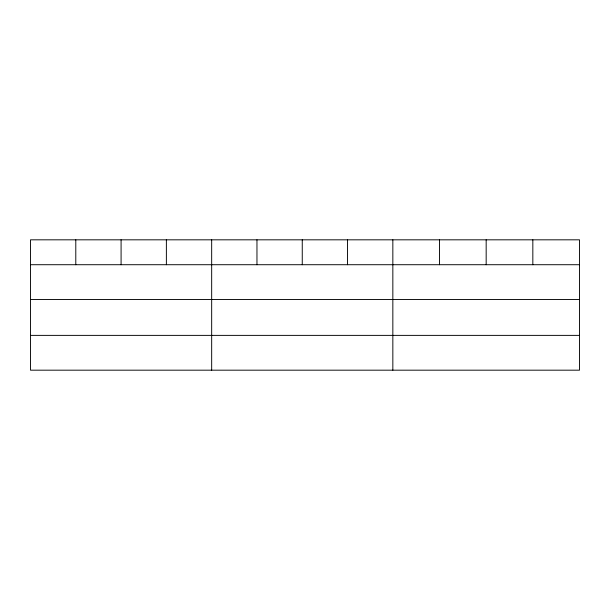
<?xml version="1.0" encoding="UTF-8"?>
<svg xmlns="http://www.w3.org/2000/svg" width="610" height="610" viewBox="0 0 610 610"><rect width="100%" height="100%" fill="white"/><g stroke="black" fill="none" stroke-linecap="round" stroke-linejoin="round"><path stroke-width="0.91" d="M579.5 299.518L579.5 239.821L30.5 239.821L30.5 370.178L579.5 370.178L579.5 299.518L30.5 299.518M30.5 264.717L579.5 264.717M30.5 335.378L579.5 335.378M532.835 239.821L532.835 264.717M486.17 239.821L486.17 264.717M439.505 239.821L439.505 264.717M392.84 239.821L392.84 370.178M347.548 239.821L347.548 264.717M302.255 239.821L302.255 264.717M256.962 239.821L256.962 264.717M211.67 239.821L211.67 370.178M166.377 239.821L166.377 264.717M121.085 239.821L121.085 264.717M75.793 239.821L75.793 264.717"/></g></svg>
